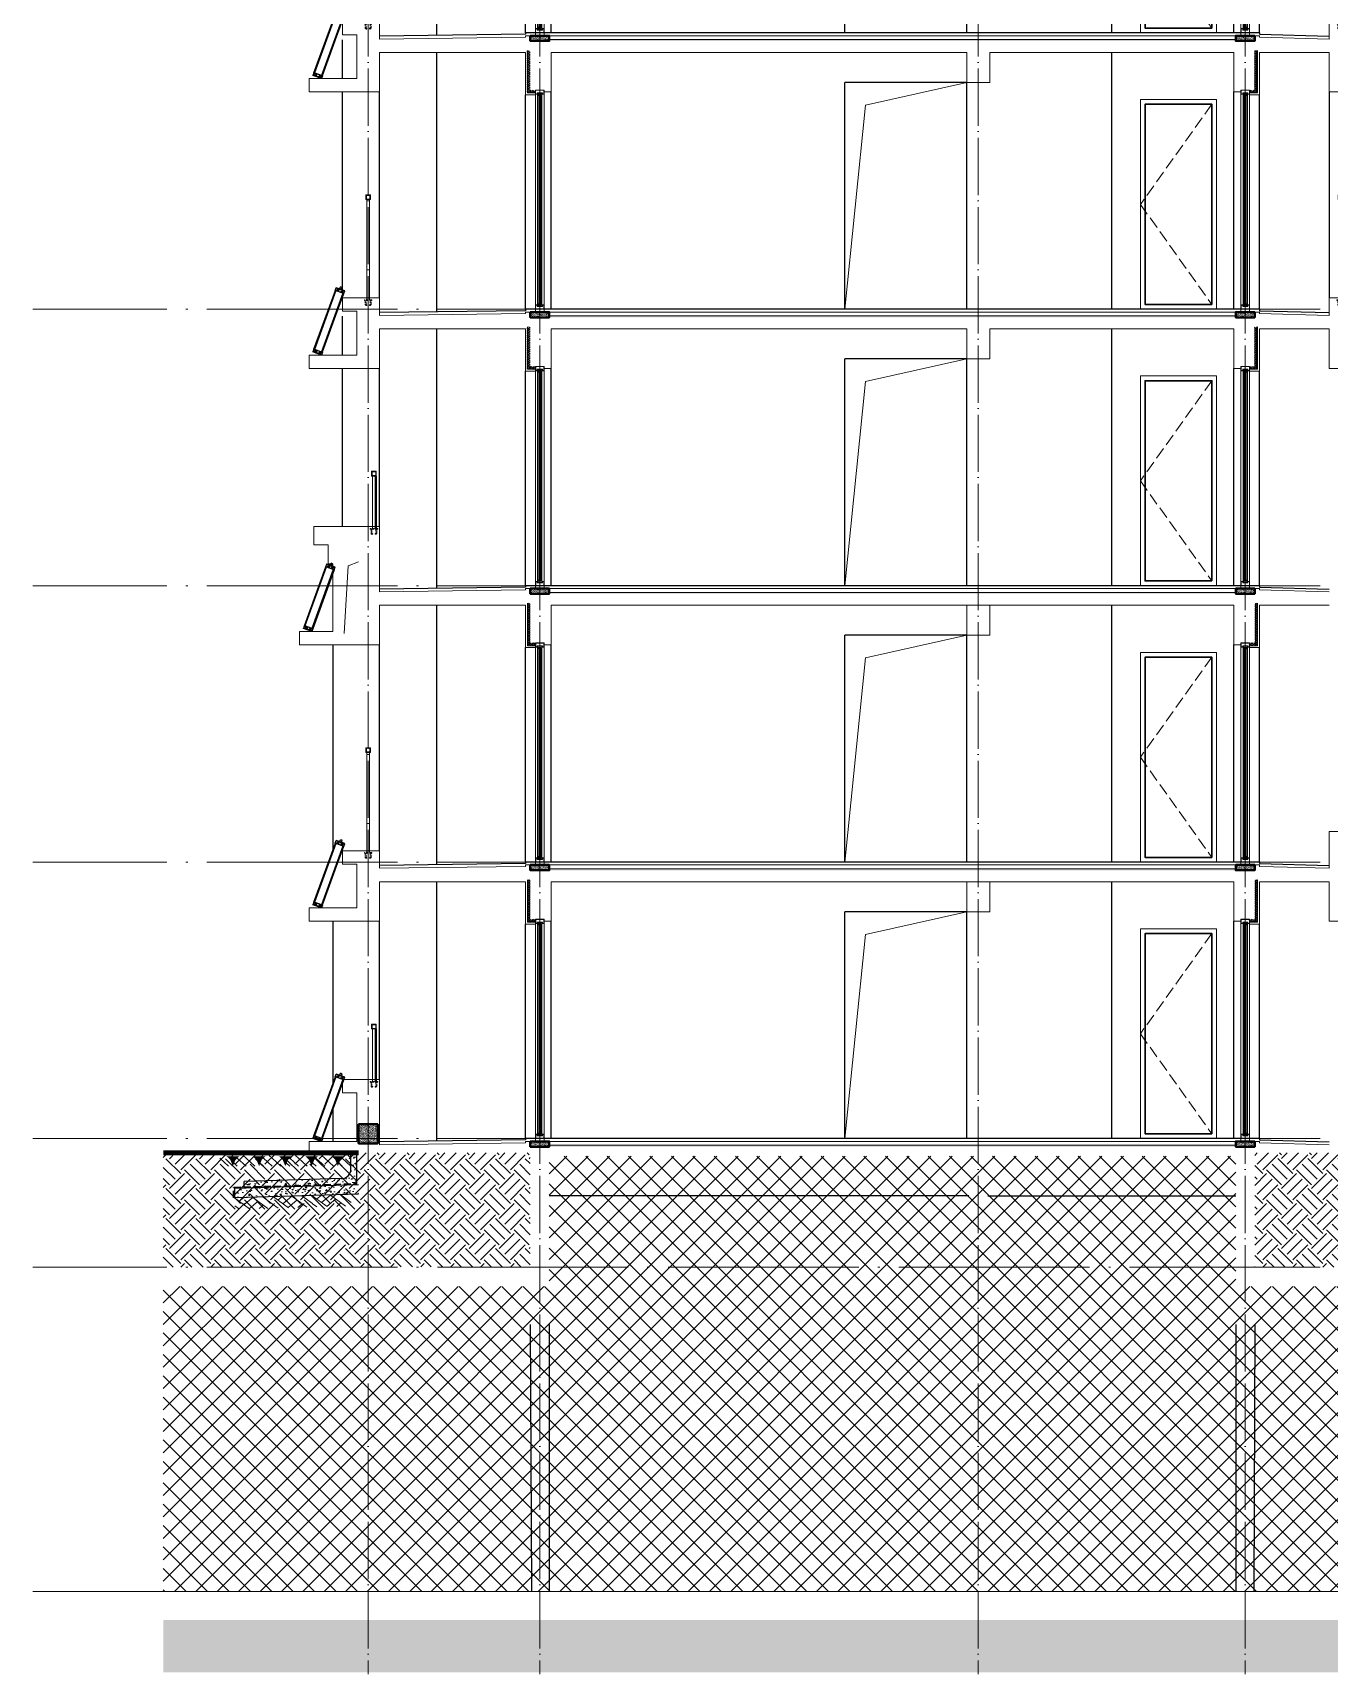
# Model space of a CAD drawing. Extents: x 27938 to 725830, y -209821 to 1628073.
# Drawn here: x 288510 to 302108, y -116695 to -99476 of the extents above; entities that cross this region are included whole.
import ezdxf

# ---------------------------------------------------------------- set-up
doc = ezdxf.new("R2010")
doc.units = 0
doc.header["$LTSCALE"] = 1000
doc.header["$MEASUREMENT"] = 0
for name, pattern in [('#P_--_20B1_001_t3$0$DASH', [0.35, 0.25, -0.1]), ('DASH', [0.35, 0.25, -0.1]), ('DOTE', [2.42, 2, -0.2, 0.02, -0.2])]:
    doc.linetypes.add(name, pattern=pattern)
for name, color, linetype in [('5-平立面看线1', 45, 'Continuous'), ('COLUMN', 9, 'Continuous'), ('Stair-栏杆', 142, 'Continuous'), ('实线层', 7, 'Continuous'), ('看线', 251, 'Continuous'), ('立面-看线', 251, 'Continuous')]:
    doc.layers.add(name, color=color, linetype=linetype)
for name, color, linetype, lineweight in [('DOTE', 19, 'DOTE', 9), ('PUB_HATCH', 8, 'Continuous', 9), ('S_WINDOW', 144, 'Continuous', 15), ('WALL', 9, 'Continuous', 40), ('内粉刷', 37, 'Continuous', 9), ('填充', 251, 'Continuous', 5), ('立面-中轮廓线', 213, 'Continuous', 35), ('立面-普通轮廓', 7, 'Continuous', 18), ('立面-栏杆', 105, 'Continuous', 15), ('立面-洞口示意', 152, 'Continuous', 13), ('立面-窗', 129, 'Continuous', 30), ('立面-窗开启线', 250, 'Continuous', 13), ('粉刷', 251, 'Continuous', 9), ('细细', 250, 'Continuous', 0)]:
    doc.layers.add(name, color=color, linetype=linetype, lineweight=lineweight)
pattern_1 = [(0, (-507325.737, -490723.398), (16.66875, 9.623705), [11.1125, -22.225]), (120, (-507325.737, -490723.398), (-16.66874801, 9.62370845), [11.1125, -22.225]), (60, (-507325.737, -490723.398), (1.99e-06, 19.24741345), [-22.225, 11.1125])]
pattern_2 = [(315, (145053.3697, 680712.4302), (-1.76776695, -1.76776695), []), (315, (145054.5482, 680712.4302), (-1.76776695, -1.76776695), [])]
pattern_3 = [(315, (145053.3697, 678374.192), (-1.76776695, -1.76776695), []), (315, (145054.5482, 678374.192), (-1.76776695, -1.76776695), [])]
pattern_4 = [(0, (-507325.737, -493623.398), (16.66875, 9.623705), [11.1125, -22.225]), (120, (-507325.737, -493623.398), (-16.66874801, 9.62370845), [11.1125, -22.225]), (60, (-507325.737, -493623.398), (1.99e-06, 19.24741345), [-22.225, 11.1125])]
pattern_5 = [(50, (28072.99, 249033.25), (143.452037, -12.550427), [15, -165]), (355, (28072.99, 249033.25), (-27.750267, 150.438427), [12, -132]), (100.4514, (28084.94, 249032.2), (115.701876, 137.88791), [12.74804, -140.22842]), (46.1842, (28072.99, 249073.25), (213.44821, -33.1038), [22.5, -247.5]), (96.6356, (28090.77, 249070.5), (186.93254, 194.82357), [19.12206, -210.3426]), (351.1842, (28072.99, 249073.25), (186.93239, 194.82372), [18, -198]), (21, (28092.99, 249063.25), (119.38141, -80.52378), [15, -165]), (326, (28092.99, 249063.25), (48.663066, 145.03001), [12, -132]), (71.4514, (28102.93, 249056.54), (168.044526, 64.5061), [12.74804, -140.22842]), (37.5, (28072.986, 249033.25), (2.431971, 66.578771), [0, -130.4, 0, -134, 0, -132.5]), (7.5, (28072.986, 249033.25), (52.613907, 78.882342), [0, -76.4, 0, -127.4, 0, -50.5]), (327.5, (28028.386, 249033.25), (106.764487, -4.510974), [0, -50, 0, -156, 0, -207]), (317.5, (28008.39, 249033.25), (116.637234, 20.020996), [0, -65, 0, -103.6, 0, -147])]
pattern_6 = [(0, (-467778.096, -379672.087), (16.66875, 9.623705), [11.1125, -22.225]), (120, (-467778.096, -379672.087), (-16.66874801, 9.62370845), [11.1125, -22.225]), (60, (-467778.096, -379672.087), (1.99e-06, 19.24741345), [-22.225, 11.1125])]
pattern_7 = [(37.5, (-467778.096, -379672.087), (-0.32000626, 9.78826475), [0, -7.7216, 0, -8.636, 0, -8.255]), (7.5, (-467778.096, -379672.087), (8.99046566, 14.33650201), [0, -4.1656, 0, -6.9596, 0, -2.667]), (327.5, (-467784.344, -379672.087), (15.819847405, 0.02874369), [0, -2.54, 0, -9.144, 0, -11.938]), (317.5, (-467784.344, -379672.087), (15.27112905, 4.45858647), [0, -1.27, 0, -5.9944, 0, -6.858])]

# ---------------------------------------------------------------- blocks, each defined once
blk = doc.blocks.new('afzdfsregf')
at = {"layer": '细细'}
h = blk.add_hatch(dxfattribs=at)
h.set_pattern_fill('金属', color=256, style=0)
h.set_pattern_definition(pattern_2)
h.paths.add_polyline_path([(221064, 608914), (221044, 608914), (221044, 608927), (220994, 608927), (220994, 608914), (220974, 608914), (220974, 608959), (221064, 608959)])
h.paths.add_polyline_path([(221046, 608929), (221046, 608916), (221062, 608916), (221062, 608957), (220976, 608957), (220976, 608916), (220992, 608916), (220992, 608929)], flags=16)
h = blk.add_hatch(dxfattribs=at)
h.set_pattern_fill('金属', color=256, style=0)
h.set_pattern_definition(pattern_2)
h.paths.add_polyline_path([(220996, 608925), (220996, 608900), (221008, 608900), (221008, 608910), (221029, 608910), (221029, 608900), (221041, 608900), (221041, 608925)])
h.paths.add_polyline_path([(221039, 608923), (221039, 608902), (221031, 608902), (221031, 608912), (221006, 608912), (221006, 608902), (220998, 608902), (220998, 608923)], flags=16)
h = blk.add_hatch(color=256, dxfattribs=at)
edge = h.paths.add_edge_path()
edge.add_line((221023, 608910), (221023, 608898))
edge.add_arc((221019, 608890), 9.44, 61.5175, 118.4825)
edge.add_line((221014, 608898), (221014, 608910))
edge.add_arc((221019, 608919), 9.44, 241.5175, 298.4825)
h = blk.add_hatch(dxfattribs=at)
h.set_pattern_fill('金属', color=256, style=0)
h.set_pattern_definition(pattern_3)
h.paths.add_polyline_path([(221064, 606704), (221044, 606704), (221044, 606690), (220994, 606690), (220994, 606704), (220974, 606704), (220974, 606659), (221064, 606659)])
h.paths.add_polyline_path([(221046, 606688), (221046, 606702), (221062, 606702), (221062, 606661), (220976, 606661), (220976, 606702), (220992, 606702), (220992, 606688)], flags=16)
h = blk.add_hatch(dxfattribs=at)
h.set_pattern_fill('金属', color=256, style=0)
h.set_pattern_definition(pattern_3)
h.paths.add_polyline_path([(220996, 606692), (220996, 606717), (221008, 606717), (221008, 606707), (221029, 606707), (221029, 606717), (221041, 606717), (221041, 606692)])
h.paths.add_polyline_path([(221039, 606694), (221039, 606715), (221031, 606715), (221031, 606705), (221006, 606705), (221006, 606715), (220998, 606715), (220998, 606694)], flags=16)
h = blk.add_hatch(color=256, dxfattribs=at)
edge = h.paths.add_edge_path()
edge.add_line((221023, 606707), (221023, 606719))
edge.add_arc((221019, 606728), 9.44, 241.5175, 298.4825, ccw=False)
edge.add_line((221014, 606719), (221014, 606707))
edge.add_arc((221019, 606699), 9.44, 61.5175, 118.4825, ccw=False)
at = {"layer": 'S_WINDOW'}
for p, q in [((220974, 606704), (220974, 608914)), ((220996, 606717), (220996, 608900)), ((221041, 606717), (221041, 608900)), ((221064, 606704), (221064, 608914))]:
    blk.add_line(p, q, dxfattribs=at)
for points in [[(220974, 608959), (220974, 608914), (220994, 608914), (220994, 608927), (221044, 608927), (221044, 608914), (221064, 608914), (221064, 608959)], [(220976, 608957), (220976, 608916), (220992, 608916), (220992, 608929), (221046, 608929), (221046, 608916), (221062, 608916), (221062, 608957)], [(220996, 608925), (220996, 608900), (221008, 608900), (221008, 608910), (221029, 608910), (221029, 608900), (221041, 608900), (221041, 608925)], [(220998, 608923), (220998, 608902), (221006, 608902), (221006, 608912), (221031, 608912), (221031, 608902), (221039, 608902), (221039, 608923)], [(220974, 606659), (220974, 606704), (220994, 606704), (220994, 606690), (221044, 606690), (221044, 606704), (221064, 606704), (221064, 606659)], [(220976, 606661), (220976, 606702), (220992, 606702), (220992, 606688), (221046, 606688), (221046, 606702), (221062, 606702), (221062, 606661)], [(220996, 606692), (220996, 606717), (221008, 606717), (221008, 606707), (221029, 606707), (221029, 606717), (221041, 606717), (221041, 606692)], [(220998, 606694), (220998, 606715), (221006, 606715), (221006, 606705), (221031, 606705), (221031, 606715), (221039, 606715), (221039, 606694)]]:
    blk.add_lwpolyline(points, close=True, dxfattribs=at)
at = {"layer": '细细'}
for points in [[(221008, 608900), (221008, 606717)], [(221014, 606719), (221014, 608910)], [(221023, 606719), (221023, 608910)], [(221029, 608900), (221029, 606717)]]:
    blk.add_lwpolyline(points, dxfattribs=at)
for points in [[(221023, 608910), (221023, 608898, 0.253805), (221014, 608898), (221014, 608910, 0.253805)], [(221023, 606707), (221023, 606719, -0.253805), (221014, 606719), (221014, 606707, -0.253805)]]:
    blk.add_lwpolyline(points, format="xyb", close=True, dxfattribs=at)
blk = doc.blocks.new('A$C39C008DC')
at = {"layer": '实线层', "color": 5}
for p, q in [((255, 678), (265, 706)), ((255, 678), (265, 706)), ((353, 669), (263, 702)), ((353, 669), (264, 702)), ((355, 674), (265, 706)), ((355, 674), (265, 706)), ((265, 706), (265, 706)), ((304, 696), (297, 695)), ((323, 685), (297, 695)), ((304, 696), (311, 715)), ((304, 696), (319, 690)), ((326, 709), (311, 715)), ((319, 690), (326, 709)), ((319, 690), (323, 685)), ((31, 60), (256, 678)), ((257, 678), (32, 60)), ((32, 60), (257, 677)), ((260, 676), (35, 59)), ((260, 676), (36, 59)), ((334, 649), (109, 32)), ((334, 649), (110, 32)), ((118, 29), (343, 646)), ((343, 646), (119, 29)), ((119, 29), (344, 646)), ((345, 645), (255, 678)), ((280, 678), (281, 681)), ((282, 676), (280, 678)), ((281, 672), (286, 685)), ((281, 681), (284, 681)), ((285, 676), (282, 676)), ((284, 681), (286, 679)), ((286, 679), (285, 676)), ((321, 657), (326, 671)), ((321, 663), (322, 666)), ((323, 661), (321, 663)), ((322, 666), (324, 667)), ((325, 662), (323, 661)), ((324, 667), (326, 664)), ((326, 664), (325, 662)), ((345, 646), (355, 674)), ((345, 645), (355, 673)), ((355, 673), (355, 673)), ((31, 61), (20, 32)), ((30, 61), (20, 33)), ((110, 0), (20, 33)), ((20, 33), (20, 33)), ((110, 0), (20, 32)), ((112, 5), (22, 38)), ((111, 5), (22, 37)), ((120, 28), (30, 61)), ((120, 28), (32, 60)), ((54, 49), (49, 35)), ((50, 45), (49, 42)), ((49, 42), (51, 40)), ((53, 45), (50, 45)), ((51, 40), (53, 40)), ((54, 43), (53, 45)), ((53, 40), (54, 43)), ((93, 29), (92, 26)), ((92, 26), (94, 24)), ((98, 33), (93, 20)), ((96, 29), (93, 29)), ((94, 24), (97, 24)), ((98, 27), (96, 29)), ((97, 24), (98, 27)), ((120, 28), (110, 0)), ((120, 28), (110, 0)), ((110, 0), (110, 0))]:
    blk.add_line(p, q, dxfattribs=at)
for points in [[(263, 702), (263, 702), (263, 702), (264, 702), (264, 702)], [(353, 669), (353, 669), (353, 669), (353, 669), (353, 669)], [(22, 38), (22, 37), (22, 37), (22, 37), (22, 37)], [(112, 5), (112, 5), (112, 5), (111, 5), (111, 5)]]:
    blk.add_lwpolyline(points, dxfattribs=at)
for centre, radius in [((283, 679), 10), ((283, 679), 9.5), ((323, 664), 10), ((323, 664), 9.5), ((52, 42), 9.5), ((52, 42), 10), ((95, 26), 10), ((95, 26), 9.5)]:
    blk.add_circle(centre, radius, dxfattribs=at)
for centre, start, end in [((265, 706), 70, 160), ((355, 673), 340, 70), ((20, 33), 160, 250), ((110, 0), 250, 340)]:
    blk.add_arc(centre, 0.5, start, end, dxfattribs=at)
blk = doc.blocks.new('A$C1D9D50FA')
at = {"layer": '立面-栏杆'}
for p, q in [((-15, 0), (-15, 1050)), ((15, 1050), (15, 0))]:
    blk.add_line(p, q, dxfattribs=at)
at = {"layer": '立面-栏杆', "linetype": 'DASH', "ltscale": 0.1}
for p, q in [((40, 0), (-40, 0)), ((-40, 0), (-40, -7)), ((40, -7), (40, 0)), ((-40, -7), (-30, -7)), ((-30, -7), (-30, -51)), ((-22, -7), (22, -7)), ((-22, -51), (-22, -7)), ((-15, -53), (-21, -53)), ((-21, -60), (-15, -60)), ((-13, -57), (-13, -56)), ((13, -56), (13, -57)), ((21, -53), (15, -53)), ((15, -60), (21, -60)), ((22, -7), (22, -51)), ((30, -7), (40, -7)), ((30, -51), (30, -7))]:
    blk.add_line(p, q, dxfattribs=at)
at = {"layer": '立面-栏杆'}
for points in [[(25, 1100), (-25, 1100), (-25, 1050), (25, 1050)], [(19, 1094), (-19, 1094), (-19, 1056), (19, 1056)]]:
    blk.add_lwpolyline(points, close=True, dxfattribs=at)
at = {"layer": '立面-栏杆', "linetype": 'DASH', "ltscale": 0.1}
for centre, major_axis, start_param, end_param in [((-21, -51), (6.36, 6.36), 2.356194, 3.926991), ((-21, -51), (1.27, 1.27), 2.356194, 3.926991), ((-15, -56), (1.91, 1.91), 5.497787, 7.068583), ((-15, -57), (1.91, 1.91), 3.926991, 5.497787), ((15, -56), (1.91, 1.91), 0.785398, 2.356194), ((17, -55), (3.53, 3.53), 2.748894, 3.534292), ((21, -51), (-6.36, 6.36), 2.356194, 3.926991), ((21, -51), (-1.27, 1.27), 2.356194, 3.926991)]:
    blk.add_ellipse(centre, major_axis=major_axis, ratio=1, start_param=start_param, end_param=end_param, dxfattribs=at)
blk = doc.blocks.new('A$C3A5F60BE')
at = {"layer": 'Stair-栏杆'}
h = blk.add_hatch(dxfattribs=at)
h.set_pattern_fill('水域', color=5, scale=5)
h.set_pattern_definition([(0, (-542648.838, -108936.119), (0, 10.23622015), [1.2795276, -8.956693]), (26.5650512, (-542647.5587, -108936.119), (10.236220737, 9.4e-08), [1.4305551, -21.458329]), (333.4349488, (-542639.8815, -108935.479), (10.23622078, -4e-09), [1.4305551, -21.458329]), (45, (-542646.279, -108935.479), (0, 10.2362206), [1.80952525, -12.666676]), (135, (-542639.8815, -108935.479), (-10.2362206, 1e-15), [1.80952525, -12.666676]), (26.5650512, (-542644.9996, -108934.1997), (10.236220737, 9.4e-08), [1.4305551, -21.458329]), (333.4349488, (-542642.4406, -108933.56), (10.23622078, -4e-09), [1.4305551, -21.458329]), (0, (-542643.72, -108933.56), (0, 10.23622015), [1.2795276, -8.956693])])
h.paths.add_polyline_path([(15, 0), (25, 0), (25, 550), (15, 550)])
at = {"layer": 'Stair-栏杆', "color": 5}
blk.add_lwpolyline([(25, 550), (25, 550), (25, 0), (25, 0)], close=True, dxfattribs=at)
at = {"layer": '立面-栏杆'}
for p, q in [((-15, 0), (-15, 550)), ((15, 550), (15, 0))]:
    blk.add_line(p, q, dxfattribs=at)
at = {"layer": '立面-栏杆', "linetype": 'DASH', "ltscale": 0.1}
for p, q in [((40, 0), (-40, 0)), ((-40, 0), (-40, -7)), ((40, -7), (40, 0)), ((-40, -7), (-30, -7)), ((-30, -7), (-30, -51)), ((-22, -7), (22, -7)), ((-22, -51), (-22, -7)), ((-15, -53), (-21, -53)), ((-21, -60), (-15, -60)), ((-13, -57), (-13, -56)), ((13, -56), (13, -57)), ((21, -53), (15, -53)), ((15, -60), (21, -60)), ((22, -7), (22, -51)), ((30, -7), (40, -7)), ((30, -51), (30, -7))]:
    blk.add_line(p, q, dxfattribs=at)
at = {"layer": '立面-栏杆'}
for points in [[(25, 600), (-25, 600), (-25, 550), (25, 550)], [(19, 594), (-19, 594), (-19, 556), (19, 556)]]:
    blk.add_lwpolyline(points, close=True, dxfattribs=at)
at = {"layer": '立面-栏杆', "linetype": 'DASH', "ltscale": 0.1}
for centre, major_axis, start_param, end_param in [((-21, -51), (6.36, 6.36), 2.356194, 3.926991), ((-21, -51), (1.27, 1.27), 2.356194, 3.926991), ((-15, -56), (1.91, 1.91), 5.497787, 7.068583), ((-15, -57), (1.91, 1.91), 3.926991, 5.497787), ((15, -56), (1.91, 1.91), 0.785398, 2.356194), ((17, -55), (3.53, 3.53), 2.748894, 3.534292), ((21, -51), (-6.36, 6.36), 2.356194, 3.926991), ((21, -51), (-1.27, 1.27), 2.356194, 3.926991)]:
    blk.add_ellipse(centre, major_axis=major_axis, ratio=1, start_param=start_param, end_param=end_param, dxfattribs=at)
blk = doc.blocks.new('$LinePat$素土夯实')
at = {"color": 0}
for p, q in [((0, -210), (210, 0)), ((120, -300), (420, 0)), ((420, 0), (608, -188)), ((495, -300), (795, 0)), ((615, 0), (705, -90)), ((210, -210), (300, -300)), ((315, -105), (502, -293)), ((705, -300), (795, -210))]:
    blk.add_line(p, q, dxfattribs=at)
blk = doc.blocks.new('$LinePat$自然土壤')
at = {"color": 0}
for p, q in [((0, -90), (71, -19)), ((0, -300), (211, -89)), ((210, -300), (286, -224)), ((420, -300), (630, -90))]:
    blk.add_line(p, q, dxfattribs=at)
for points in [[(0, 0), (630, 0), (168, -45), (462, -45)], [(168, -45), (462, -45), (252, -132), (378, -132)], [(252, -132), (378, -132), (315, -300)]]:
    blk.add_solid(points, dxfattribs=at)
blk = doc.blocks.new('sanshui')
at = {"layer": '粉刷'}
h = blk.add_hatch(dxfattribs=at)
h.set_pattern_fill('混凝土', color=256, scale=20)
h.set_pattern_definition(pattern_5)
edge = h.paths.add_edge_path()
edge.add_line((346318, 427330), (346258, 427330))
edge.add_line((346258, 427330), (346258, 427160))
edge.add_arc((346158, 427160), 100, 271.7184, 360, ccw=False)
edge.add_line((346161, 427060), (345138, 427030))
edge.add_line((345138, 427030), (345138, 426970))
edge.add_line((345138, 426970), (346318, 427005))
edge.add_line((346318, 427005), (346318, 427330))
h = blk.add_hatch(dxfattribs=at)
h.set_pattern_fill('混凝土', color=256, scale=20)
h.set_pattern_definition(pattern_5)
h.paths.add_polyline_path([(346338, 426896), (346338, 426996), (345038, 426957), (345038, 426857)])
at = {"layer": 'COLUMN'}
for p, q in [((346258, 427330), (346318, 427330)), ((346258, 427160), (346258, 427330)), ((346318, 426995), (346318, 427330)), ((346161, 427060), (345138, 427030)), ((345138, 426960), (345138, 427030)), ((346338, 426996), (345038, 426957)), ((345038, 426857), (345038, 426957)), ((346338, 426896), (345038, 426857))]:
    blk.add_line(p, q, dxfattribs=at)
blk.add_arc((346158, 427160), 100, 271.7184, 0, dxfattribs=at)
at = {"layer": '立面-中轮廓线', "linetype": 'DASH', "ltscale": 0.3}
blk.add_lwpolyline([(345028, 426857), (345028, 426966), (346318, 427005)], dxfattribs=at)
at = {"layer": '粉刷'}
blk.add_line((344881, 427330), (346258, 427330), dxfattribs=at)
at = {"layer": '粉刷', "yscale": 0.4, "zscale": 0.4}
for name, p, xscale, rotation in [('$LinePat$自然土壤', (345157, 427310), -0.4369306507241237, 359.9999999999903), ('$LinePat$自然土壤', (345432, 427310), -0.4369306507241237, 359.9999999999903), ('$LinePat$自然土壤', (345707, 427310), -0.4369306507241237, 359.9999999999903), ('$LinePat$自然土壤', (345983, 427310), -0.4369306507241237, 359.9999999999903), ('$LinePat$自然土壤', (346258, 427310), -0.4369306507241237, 359.9999999999903), ('$LinePat$素土夯实', (345444, 426869), -0.5117605352322558, 1.718358001643932), ('$LinePat$素土夯实', (345851, 426881), -0.5117605352322558, 1.718358001643932), ('$LinePat$素土夯实', (346258, 426893), -0.5117605352322558, 1.718358001643932)]:
    blk.add_blockref(name, p, dxfattribs=dict(at, xscale=xscale, rotation=rotation))
blk = doc.blocks.new('GDGDCDTVD')
at = {"layer": '立面-普通轮廓'}
blk.add_lwpolyline([(345854, -35505), (345054, -35505), (345054, -33305), (345854, -33305)], close=True, dxfattribs=at)
at = {"layer": '立面-窗'}
blk.add_lwpolyline([(345804, -35455), (345104, -35455), (345104, -33355), (345804, -33355)], close=True, dxfattribs=at)
at = {"layer": '立面-窗开启线', "linetype": '#P_--_20B1_001_t3$0$DASH', "ltscale": 0.5}
blk.add_lwpolyline([(345804, -33355), (345054, -34405), (345804, -35455)], dxfattribs=at)
blk = doc.blocks.new('SCSCSSsc')
at = {"layer": '立面-看线'}
h = blk.add_hatch(dxfattribs=at)
h.set_pattern_fill('碎沙', color=256, scale=4)
h.set_pattern_definition(pattern_7)
h.paths.add_polyline_path([(333275, 5690), (333475, 5690), (333475, 5745), (333275, 5745)])
h = blk.add_hatch(dxfattribs=at)
h.set_pattern_fill('HONEY', color=256, scale=7)
h.set_pattern_definition(pattern_6)
h.paths.add_polyline_path([(340675, 5705), (333475, 5705), (333475, 5690), (340675, 5690)])
h = blk.add_hatch(dxfattribs=at)
h.set_pattern_fill('碎沙', color=256, scale=4)
h.set_pattern_definition(pattern_7)
h.paths.add_polyline_path([(340875, 5690), (340675, 5690), (340675, 5745), (340875, 5745)])
h = blk.add_hatch(dxfattribs=at)
h.set_pattern_fill('HONEY', color=256, scale=7)
h.set_pattern_definition(pattern_6)
h.paths.add_polyline_path([(333245, 5590), (333275, 5590), (333275, 5175), (333330, 5175), (333330, 5145), (333245, 5145)])
h = blk.add_hatch(dxfattribs=at)
h.set_pattern_fill('HONEY', color=256, scale=7)
h.set_pattern_definition(pattern_6)
h.paths.add_polyline_path([(340905, 5590), (340875, 5590), (340875, 5175), (340820, 5175), (340820, 5145), (340905, 5145)])
at = {"layer": 'PUB_HATCH', "color": 215, "true_color": 0xa953a0}
blk.add_line((333475, 5705), (340675, 5705), dxfattribs=at)
for points in [[(333245, 5590), (333245, 5145), (333330, 5145)], [(340905, 5590), (340905, 5145), (340820, 5145)]]:
    blk.add_lwpolyline(points, dxfattribs=at)
at = {"layer": 'S_WINDOW'}
for points in [[(333330, 5775), (333420, 5775), (333420, 5745), (333330, 5745)], [(340820, 5775), (340730, 5775), (340730, 5745), (340820, 5745)]]:
    blk.add_lwpolyline(points, close=True, dxfattribs=at)
at = {"layer": 'WALL', "color": 7}
for points in [[(333275, 5745), (333475, 5745), (333475, 5690), (333275, 5690)], [(340875, 5745), (340675, 5745), (340675, 5690), (340875, 5690)]]:
    blk.add_lwpolyline(points, close=True, dxfattribs=at)
at = {"layer": '内粉刷'}
for points in [[(331695, 5710), (331695, 5895), (331305, 5895), (331305, 5755), (331455, 5755), (331455, 5295), (330955, 5295), (330955, 5155), (331695, 5155), (331695, 5570), (333225, 5570), (333225, 5125), (333330, 5125)], [(341655, 5710), (341655, 5895), (342045, 5895), (342045, 5755), (341895, 5755), (341895, 5295), (342045, 5295), (342045, 5155), (341655, 5155), (341655, 5570)], [(340925, 5745), (333225, 5745), (333225, 5730), (331695, 5710)], [(340925, 5745), (340925, 5730), (341655, 5710)], [(333420, 5155), (333495, 5155), (333495, 5570), (337855, 5570)], [(337855, 5570), (337855, 5255), (338095, 5255), (338095, 5570)], [(338095, 5570), (340655, 5570), (340655, 5155), (340730, 5155)], [(341655, 5570), (340925, 5570), (340925, 5125), (340820, 5125)]]:
    blk.add_lwpolyline(points, dxfattribs=at)
at = {"layer": '看线', "color": 252, "true_color": 0x939598}
for p, q in [((332295, 5748), (332295, 8470)), ((337855, 8155), (336575, 8155)), ((331305, 5978), (331305, 8055)), ((331305, 5295), (331305, 5702))]:
    blk.add_line(p, q, dxfattribs=at)
at = {"layer": '看线'}
for p, q in [((331695, 5895), (331695, 8055)), ((333225, 5775), (333225, 8025)), ((333495, 5775), (333495, 8055)), ((340655, 5775), (340655, 8055)), ((340925, 5775), (340925, 8025)), ((341655, 8055), (341655, 5895)), ((341655, 8025), (341655, 5895)), ((341895, 8055), (341895, 5895))]:
    blk.add_line(p, q, dxfattribs=at)
at = {"layer": '看线', "color": 252, "true_color": 0x939598}
for points in [[(339375, 5775), (339375, 8470)], [(336575, 5775), (336575, 8155)], [(337855, 5775), (337855, 8155)]]:
    blk.add_lwpolyline(points, dxfattribs=at)
at = {"layer": '看线', "color": 32}
for points in [[(340925, 5775), (333225, 5775), (333225, 5760), (331695, 5740)], [(340925, 5775), (340925, 5760), (341655, 5740)]]:
    blk.add_lwpolyline(points, dxfattribs=at)
at = {"layer": '立面-中轮廓线'}
for p, q in [((342175, 8675), (342175, 5775)), ((343725, 8675), (343725, 5775))]:
    blk.add_line(p, q, dxfattribs=at)
for name, p in [('afzdfsregf', (112356, -600884)), ('GDGDCDTVD', (-5379, 41280)), ('A$C1D9D50FA', (331575, 5875)), ('A$C1D9D50FA', (341775, 5875)), ('A$C39C008DC', (330975, 5295))]:
    blk.add_blockref(name, p)
at = {"xscale": -1}
blk.add_blockref('afzdfsregf', (561794, -600884), dxfattribs=at)

msp = doc.modelspace()

# ---------------------------------------------------------------- hatches: boundary and pattern name
at = {"layer": '填充'}
h = msp.add_hatch(dxfattribs=at)
h.set_pattern_fill('EARTH', color=250, scale=70, angle=45, style=0)
h.set_pattern_definition([(45, (-507026.42, -497691.1), (0, 314.308964), [222.25, -222.25]), (45, (-507085.36, -497632.18), (0, 314.308964), [222.25, -222.25]), (45, (-507144.3, -497573.24), (0, 314.308964), [222.25, -222.25]), (135, (-507144.3, -497533.95), (-314.308964, 0), [222.25, -222.25]), (135, (-507085.36, -497475.02), (-314.308964, 0), [222.25, -222.25]), (135, (-507026.42, -497416.09), (-314.308964, 0), [222.25, -222.25])])
edge = h.paths.add_edge_path()
edge.add_line((289877.5, -111226.9), (289877.5, -112420.1))
edge.add_line((289895.6, -112426.8), (293727.5, -112420.1))
edge.add_line((293727.5, -112420.1), (293727.5, -111226.8))
edge.add_line((293727.5, -111226.8), (289899.4, -111226.9))
h = msp.add_hatch(dxfattribs=at)
h.set_pattern_fill('EARTH', color=250, scale=70, angle=45, style=0)
h.set_pattern_definition([(45, (-495676.42, -497690.7), (0, 314.308964), [222.25, -222.25]), (45, (-495735.36, -497631.77), (0, 314.308964), [222.25, -222.25]), (45, (-495794.3, -497572.84), (0, 314.308964), [222.25, -222.25]), (135, (-495794.3, -497533.55), (-314.308964, 0), [222.25, -222.25]), (135, (-495735.36, -497474.62), (-314.308964, 0), [222.25, -222.25]), (135, (-495676.42, -497415.69), (-314.308964, 0), [222.25, -222.25])])
edge = h.paths.add_edge_path()
edge.add_line((301327.5, -111226.5), (301327.5, -112419.7))
edge.add_line((301245.6, -112426.4), (310327.5, -112419.7))
edge.add_line((310327.5, -112419.7), (310327.5, -111226.4))
edge.add_line((310327.5, -111226.4), (301327.5, -111226.5))
h = msp.add_hatch(dxfattribs=at)
h.set_pattern_fill('ANSI37', color=196, scale=100, style=0)
h.set_pattern_definition([(45, (-749519.91, -494170.43), (-112.253202, 112.253202), []), (135, (-749519.91, -494170.43), (-112.253202, -112.253202), [])])
h.paths.add_polyline_path([(289877.5, -112626.8), (289877.5, -115826.8), (310327.5, -115826.8), (310327.5, -112626.8), (301127.5, -112628), (301127.5, -111261.4), (293927.5, -111261.4), (293927.2, -112626.8)])
h = msp.add_hatch(dxfattribs=at)
h.set_pattern_fill('EARTH', color=250, scale=70, angle=45, style=0)
h.set_pattern_definition([(45, (0, 0), (0, 314.30896), [222.25, -222.25]), (45, (-58.93, 58.93), (0, 314.30896), [222.25, -222.25]), (45, (-117.87, 117.87), (0, 314.30896), [222.25, -222.25]), (135, (-117.87, 157.15), (-314.30896, 0), [222.25, -222.25]), (135, (-58.93, 216.09), (-314.30896, 0), [222.25, -222.25]), (135, (0, 275.02), (-314.30896, 0), [222.25, -222.25])])
h.paths.add_polyline_path([(289877.5, -116676.7), (289877.5, -116126.5), (310327.5, -116126.5), (310327.5, -116676.7)])
at = {"layer": '立面-看线'}
h = msp.add_hatch(dxfattribs=at)
h.set_pattern_fill('碎沙', color=256, scale=4)
h.set_pattern_definition([(37.5, (-507325.737, -490723.398), (-0.32000626, 9.78826475), [0, -7.7216, 0, -8.636, 0, -8.255]), (7.5, (-507325.737, -490723.398), (8.99046566, 14.33650201), [0, -4.1656, 0, -6.9596, 0, -2.667]), (327.5, (-507331.985, -490723.398), (15.819847405, 0.02874369), [0, -2.54, 0, -9.144, 0, -11.938]), (317.5, (-507331.985, -490723.398), (15.27112905, 4.45858647), [0, -1.27, 0, -5.9944, 0, -6.858])])
h.paths.add_polyline_path([(293727.5, -105361.4), (293927.5, -105361.4), (293927.5, -105306.4), (293727.5, -105306.4)])
h = msp.add_hatch(dxfattribs=at)
h.set_pattern_fill('HONEY', color=256, scale=7)
h.set_pattern_definition(pattern_1)
h.paths.add_polyline_path([(301127.5, -105346.4), (293927.5, -105346.4), (293927.5, -105361.4), (301127.5, -105361.4)])
h = msp.add_hatch(dxfattribs=at)
h.set_pattern_fill('碎沙', color=256, scale=4)
h.set_pattern_definition([(37.5, (-507325.737, -490723.398), (-0.32000626, 9.78826475), [0, -7.7216, 0, -8.636, 0, -8.255]), (7.5, (-507325.737, -490723.398), (8.99046566, 14.33650201), [0, -4.1656, 0, -6.9596, 0, -2.667]), (327.5, (-507331.985, -490723.398), (15.819847405, 0.02874369), [0, -2.54, 0, -9.144, 0, -11.938]), (317.5, (-507331.985, -490723.398), (15.27112905, 4.45858647), [0, -1.27, 0, -5.9944, 0, -6.858])])
h.paths.add_polyline_path([(301327.5, -105361.4), (301127.5, -105361.4), (301127.5, -105306.4), (301327.5, -105306.4)])
h = msp.add_hatch(dxfattribs=at)
h.set_pattern_fill('HONEY', color=256, scale=7)
h.set_pattern_definition(pattern_1)
h.paths.add_polyline_path([(293697.5, -105461.4), (293727.5, -105461.4), (293727.5, -105876.4), (293782.5, -105876.4), (293782.5, -105906.4), (293697.5, -105906.4)])
h = msp.add_hatch(dxfattribs=at)
h.set_pattern_fill('HONEY', color=256, scale=7)
h.set_pattern_definition([(0, (-507325.737, -490723.398), (16.66875, 9.623705), [11.1125, -22.225]), (120, (-507325.737, -490723.398), (-16.66874801, 9.62370845), [11.1125, -22.225]), (60, (-507325.737, -490723.398), (1.99e-06, 19.24741345), [-22.225, 11.1125])])
h.paths.add_polyline_path([(301357.5, -105461.4), (301327.5, -105461.4), (301327.5, -105876.4), (301272.5, -105876.4), (301272.5, -105906.4), (301357.5, -105906.4)])
h = msp.add_hatch(dxfattribs=at)
h.set_pattern_fill('碎沙', color=256, scale=4)
h.set_pattern_definition([(37.5, (-507325.737, -493623.398), (-0.32000626, 9.78826475), [0, -7.7216, 0, -8.636, 0, -8.255]), (7.5, (-507325.737, -493623.398), (8.99046566, 14.33650201), [0, -4.1656, 0, -6.9596, 0, -2.667]), (327.5, (-507331.985, -493623.398), (15.819847405, 0.02874369), [0, -2.54, 0, -9.144, 0, -11.938]), (317.5, (-507331.985, -493623.398), (15.27112905, 4.45858647), [0, -1.27, 0, -5.9944, 0, -6.858])])
h.paths.add_polyline_path([(293727.5, -108261.4), (293927.5, -108261.4), (293927.5, -108206.4), (293727.5, -108206.4)])
h = msp.add_hatch(dxfattribs=at)
h.set_pattern_fill('HONEY', color=256, scale=7)
h.set_pattern_definition(pattern_4)
h.paths.add_polyline_path([(301127.5, -108246.4), (293927.5, -108246.4), (293927.5, -108261.4), (301127.5, -108261.4)])
h = msp.add_hatch(dxfattribs=at)
h.set_pattern_fill('碎沙', color=256, scale=4)
h.set_pattern_definition([(37.5, (-507325.737, -493623.398), (-0.32000626, 9.78826475), [0, -7.7216, 0, -8.636, 0, -8.255]), (7.5, (-507325.737, -493623.398), (8.99046566, 14.33650201), [0, -4.1656, 0, -6.9596, 0, -2.667]), (327.5, (-507331.985, -493623.398), (15.819847405, 0.02874369), [0, -2.54, 0, -9.144, 0, -11.938]), (317.5, (-507331.985, -493623.398), (15.27112905, 4.45858647), [0, -1.27, 0, -5.9944, 0, -6.858])])
h.paths.add_polyline_path([(301327.5, -108261.4), (301127.5, -108261.4), (301127.5, -108206.4), (301327.5, -108206.4)])
h = msp.add_hatch(dxfattribs=at)
h.set_pattern_fill('HONEY', color=256, scale=7)
h.set_pattern_definition(pattern_4)
h.paths.add_polyline_path([(293697.5, -108361.4), (293727.5, -108361.4), (293727.5, -108776.4), (293782.5, -108776.4), (293782.5, -108806.4), (293697.5, -108806.4)])
h = msp.add_hatch(dxfattribs=at)
h.set_pattern_fill('HONEY', color=256, scale=7)
h.set_pattern_definition([(0, (-507325.737, -493623.398), (16.66875, 9.623705), [11.1125, -22.225]), (120, (-507325.737, -493623.398), (-16.66874801, 9.62370845), [11.1125, -22.225]), (60, (-507325.737, -493623.398), (1.99e-06, 19.24741345), [-22.225, 11.1125])])
h.paths.add_polyline_path([(301357.5, -108361.4), (301327.5, -108361.4), (301327.5, -108776.4), (301272.5, -108776.4), (301272.5, -108806.4), (301357.5, -108806.4)])
h = msp.add_hatch(dxfattribs=at)
h.set_pattern_fill('碎沙', color=256, scale=4)
h.set_pattern_definition([(37.5, (-509125.737, -496488.398), (-0.32000626, 9.78826475), [0, -7.7216, 0, -8.636, 0, -8.255]), (7.5, (-509125.737, -496488.398), (8.99046566, 14.33650201), [0, -4.1656, 0, -6.9596, 0, -2.667]), (327.5, (-509131.985, -496488.398), (15.819847405, 0.02874369), [0, -2.54, 0, -9.144, 0, -11.938]), (317.5, (-509131.985, -496488.398), (15.27112905, 4.45858647), [0, -1.27, 0, -5.9944, 0, -6.858])])
h.paths.add_polyline_path([(291927.5, -111126.4), (292127.5, -111126.4), (292127.5, -110926.4), (291927.5, -110926.4)])
h = msp.add_hatch(dxfattribs=at)
h.set_pattern_fill('碎沙', color=256, scale=4)
h.set_pattern_definition([(37.5, (-507325.737, -496523.398), (-0.32000626, 9.78826475), [0, -7.7216, 0, -8.636, 0, -8.255]), (7.5, (-507325.737, -496523.398), (8.99046566, 14.33650201), [0, -4.1656, 0, -6.9596, 0, -2.667]), (327.5, (-507331.985, -496523.398), (15.819847405, 0.02874369), [0, -2.54, 0, -9.144, 0, -11.938]), (317.5, (-507331.985, -496523.398), (15.27112905, 4.45858647), [0, -1.27, 0, -5.9944, 0, -6.858])])
h.paths.add_polyline_path([(293727.5, -111161.4), (293927.5, -111161.4), (293927.5, -111106.4), (293727.5, -111106.4)])
h = msp.add_hatch(dxfattribs=at)
h.set_pattern_fill('HONEY', color=256, scale=7)
h.set_pattern_definition([(0, (-507325.737, -496523.398), (16.66875, 9.623705), [11.1125, -22.225]), (120, (-507325.737, -496523.398), (-16.66874801, 9.62370845), [11.1125, -22.225]), (60, (-507325.737, -496523.398), (1.99e-06, 19.24741345), [-22.225, 11.1125])])
h.paths.add_polyline_path([(301127.5, -111146.4), (293927.5, -111146.4), (293927.5, -111161.4), (301127.5, -111161.4)])
h = msp.add_hatch(dxfattribs=at)
h.set_pattern_fill('碎沙', color=256, scale=4)
h.set_pattern_definition([(37.5, (-507325.737, -496523.398), (-0.32000626, 9.78826475), [0, -7.7216, 0, -8.636, 0, -8.255]), (7.5, (-507325.737, -496523.398), (8.99046566, 14.33650201), [0, -4.1656, 0, -6.9596, 0, -2.667]), (327.5, (-507331.985, -496523.398), (15.819847405, 0.02874369), [0, -2.54, 0, -9.144, 0, -11.938]), (317.5, (-507331.985, -496523.398), (15.27112905, 4.45858647), [0, -1.27, 0, -5.9944, 0, -6.858])])
h.paths.add_polyline_path([(301327.5, -111161.4), (301127.5, -111161.4), (301127.5, -111106.4), (301327.5, -111106.4)])

# ---------------------------------------------------------------- linework, layer by layer
at = {"layer": '5-平立面看线1', "color": 1, "ltscale": 0.8, "const_width": 50}
msp.add_lwpolyline([(289877.5, -111226.4), (291927.5, -111226.4)], dxfattribs=at)
at = {"layer": 'DOTE', "linetype": 'DOTE', "ltscale": 0.3}
for p, q in [((292027.5, -80976.4), (292027.5, -116695.2)), ((293827.5, -80976.4), (293827.5, -116695.2)), ((298427.5, -80976.4), (298427.5, -116695.2)), ((301227.5, -80976.4), (301227.5, -116695.2))]:
    msp.add_line(p, q, dxfattribs=at)
at = {"layer": 'DOTE', "linetype": 'DOTE'}
for p, q in [((311694.8, -102376.4), (288510.2, -102376.4)), ((311694.8, -105276.4), (288510.2, -105276.4)), ((311694.8, -108176.4), (288510.2, -108176.4)), ((311694.8, -111076.4), (288510.2, -111076.4)), ((311694.8, -112426.4), (288510.2, -112426.4)), ((311694.8, -115826.4), (288510.2, -115826.4))]:
    msp.add_line(p, q, dxfattribs=at)
at = {"layer": 'PUB_HATCH', "color": 215, "true_color": 0xa953a0}
for p, q in [((293927.5, -105346.4), (301127.5, -105346.4)), ((293927.5, -108246.4), (301127.5, -108246.4)), ((293927.5, -111146.4), (301127.5, -111146.4))]:
    msp.add_line(p, q, dxfattribs=at)
for points in [[(293697.5, -105461.4), (293697.5, -105906.4), (293782.5, -105906.4)], [(301357.5, -105461.4), (301357.5, -105906.4), (301272.5, -105906.4)], [(293697.5, -108361.4), (293697.5, -108806.4), (293782.5, -108806.4)], [(301357.5, -108361.4), (301357.5, -108806.4), (301272.5, -108806.4)]]:
    msp.add_lwpolyline(points, dxfattribs=at)
at = {"layer": 'S_WINDOW'}
for points in [[(293782.5, -105276.4), (293872.5, -105276.4), (293872.5, -105306.4), (293782.5, -105306.4)], [(301272.5, -105276.4), (301182.5, -105276.4), (301182.5, -105306.4), (301272.5, -105306.4)], [(293782.5, -108176.4), (293872.5, -108176.4), (293872.5, -108206.4), (293782.5, -108206.4)], [(301272.5, -108176.4), (301182.5, -108176.4), (301182.5, -108206.4), (301272.5, -108206.4)], [(293782.5, -111076.4), (293872.5, -111076.4), (293872.5, -111106.4), (293782.5, -111106.4)], [(301272.5, -111076.4), (301182.5, -111076.4), (301182.5, -111106.4), (301272.5, -111106.4)]]:
    msp.add_lwpolyline(points, close=True, dxfattribs=at)
at = {"layer": 'WALL', "color": 7}
for points in [[(293727.5, -105306.4), (293927.5, -105306.4), (293927.5, -105361.4), (293727.5, -105361.4)], [(301327.5, -105306.4), (301127.5, -105306.4), (301127.5, -105361.4), (301327.5, -105361.4)], [(293727.5, -108206.4), (293927.5, -108206.4), (293927.5, -108261.4), (293727.5, -108261.4)], [(301327.5, -108206.4), (301127.5, -108206.4), (301127.5, -108261.4), (301327.5, -108261.4)], [(291927.5, -110926.4), (292127.5, -110926.4), (292127.5, -111126.4), (291927.5, -111126.4)], [(293727.5, -111106.4), (293927.5, -111106.4), (293927.5, -111161.4), (293727.5, -111161.4)], [(301327.5, -111106.4), (301127.5, -111106.4), (301127.5, -111161.4), (301327.5, -111161.4)]]:
    msp.add_lwpolyline(points, close=True, dxfattribs=at)
at = {"layer": '内粉刷'}
msp.add_line((289877.5, -115826.8), (310327.5, -115826.8), dxfattribs=at)
for points in [[(292147.5, -105341.4), (292147.5, -104656.4), (291457.5, -104656.4), (291457.5, -104846.4), (291607.5, -104846.4), (291607.5, -105046.4), (291657.5, -105046.4), (291657.5, -105756.4)], [(301377.5, -105306.4), (293677.5, -105306.4), (293677.5, -105321.4), (292147.5, -105341.4)], [(301377.5, -105306.4), (301377.5, -105321.4), (302107.5, -105341.4)], [(291657.5, -105756.4), (291307.5, -105756.4), (291307.5, -105896.4), (292147.5, -105896.4), (292147.5, -105481.4)], [(292147.5, -105481.4), (293677.5, -105481.4), (293677.5, -105926.4), (293782.5, -105926.4)], [(293872.5, -105896.4), (293947.5, -105896.4), (293947.5, -105481.4), (301107.5, -105481.4), (301107.5, -105896.4), (301182.5, -105896.4)], [(298307.5, -105481.4), (298307.5, -105796.4), (298547.5, -105796.4), (298547.5, -105481.4)], [(302107.5, -105481.4), (301377.5, -105481.4), (301377.5, -105926.4), (301272.5, -105926.4)], [(302107.5, -108241.4), (302107.5, -107856.4), (302547.5, -107856.4), (302547.5, -108046.4), (302497.5, -108046.4), (302497.5, -108146.4), (302347.5, -108146.4), (302347.5, -108656.4), (302497.5, -108656.4), (302497.5, -108796.4), (302107.5, -108796.4), (302107.5, -108381.4)], [(293782.5, -108826.4), (293677.5, -108826.4), (293677.5, -108381.4), (292147.5, -108381.4), (292147.5, -108796.4), (291407.5, -108796.4), (291407.5, -108656.4), (291907.5, -108656.4), (291907.5, -108196.4), (291757.5, -108196.4), (291757.5, -108056.4), (292147.5, -108056.4), (292147.5, -108241.4)], [(301377.5, -108206.4), (293677.5, -108206.4), (293677.5, -108221.4), (292147.5, -108241.4)], [(301377.5, -108206.4), (301377.5, -108221.4), (302107.5, -108241.4)], [(293872.5, -108796.4), (293947.5, -108796.4), (293947.5, -108381.4), (301107.5, -108381.4), (301107.5, -108796.4), (301182.5, -108796.4)], [(298307.5, -108381.4), (298307.5, -108696.4), (298547.5, -108696.4), (298547.5, -108381.4)], [(302107.5, -108381.4), (301377.5, -108381.4), (301377.5, -108826.4), (301272.5, -108826.4)], [(291407.5, -111226.4), (291407.5, -111106.4), (291907.5, -111106.4), (291907.5, -110596.4), (291757.5, -110596.4), (291757.5, -110456.4), (292147.5, -110456.4), (292147.5, -111141.4)], [(301377.5, -111106.4), (293677.5, -111106.4), (293677.5, -111121.4), (292147.5, -111141.4)], [(301377.5, -111106.4), (301377.5, -111121.4), (302107.5, -111141.4)]]:
    msp.add_lwpolyline(points, dxfattribs=at)
at = {"layer": '看线', "color": 252, "true_color": 0x939598}
for p, q in [((292747.5, -105303.6), (292747.5, -102581.4)), ((298307.5, -102896.4), (297027.5, -102896.4)), ((291757.5, -104656.4), (291757.5, -102996.4)), ((292747.5, -108203.6), (292747.5, -105481.4)), ((298307.5, -105796.4), (297027.5, -105796.4)), ((291657.5, -105896.4), (291657.5, -108050.6)), ((292747.5, -111103.6), (292747.5, -108381.4)), ((291657.5, -108796.4), (291657.5, -110500.6)), ((298307.5, -108696.4), (297027.5, -108696.4)), ((291657.5, -110772.6), (291657.5, -111106.4)), ((298327.5, -111676.4), (293927.5, -111676.4)), ((298527.5, -111676.4), (301127.5, -111676.4)), ((293727.1, -113027.2), (293739, -115826.8)), ((293927.1, -113026.8), (293927.1, -115826.8)), ((301127.9, -113026.8), (301127.9, -115826.8)), ((301327.9, -113027.2), (301316, -115826.8))]:
    msp.add_line(p, q, dxfattribs=at)
at = {"layer": '看线'}
for p, q in [((292147.5, -104656.4), (292147.5, -102996.4)), ((293677.5, -105276.4), (293677.5, -103026.4)), ((293947.5, -105276.4), (293947.5, -102996.4)), ((301107.5, -105276.4), (301107.5, -102996.4)), ((301377.5, -105276.4), (301377.5, -103026.4)), ((292147.5, -108056.4), (292147.5, -105896.4)), ((293677.5, -108176.4), (293677.5, -105926.4)), ((293947.5, -108176.4), (293947.5, -105896.4)), ((301107.5, -108176.4), (301107.5, -105896.4)), ((301377.5, -108176.4), (301377.5, -105926.4)), ((292147.5, -110456.4), (292147.5, -108796.4)), ((293947.5, -111076.4), (293947.5, -108796.4)), ((301107.5, -111076.4), (301107.5, -108796.4)), ((293677.5, -111076.4), (293677.5, -108826.4)), ((301377.5, -111076.4), (301377.5, -108826.4))]:
    msp.add_line(p, q, dxfattribs=at)
at = {"layer": '看线', "color": 252, "true_color": 0x939598}
for points in [[(299827.5, -105276.4), (299827.5, -102581.4)], [(297027.5, -105276.4), (297027.5, -102896.4)], [(298307.5, -105276.4), (298307.5, -102896.4)], [(299827.5, -108176.4), (299827.5, -105481.4)], [(297027.5, -108176.4), (297027.5, -105796.4)], [(298307.5, -108176.4), (298307.5, -105796.4)], [(299827.5, -111076.4), (299827.5, -108381.4)], [(297027.5, -111076.4), (297027.5, -108696.4)], [(298307.5, -111076.4), (298307.5, -108696.4)]]:
    msp.add_lwpolyline(points, dxfattribs=at)
at = {"layer": '看线', "color": 32}
for points in [[(301377.5, -105276.4), (293677.5, -105276.4), (293677.5, -105291.4), (292147.5, -105311.4)], [(301377.5, -105276.4), (301377.5, -105291.4), (302107.5, -105311.4)], [(301377.5, -108176.4), (293677.5, -108176.4), (293677.5, -108191.4), (292147.5, -108211.4)], [(301377.5, -108176.4), (301377.5, -108191.4), (302107.5, -108211.4)], [(301377.5, -111076.4), (293677.5, -111076.4), (293677.5, -111091.4), (292147.5, -111111.4)], [(301377.5, -111076.4), (301377.5, -111091.4), (302107.5, -111111.4)]]:
    msp.add_lwpolyline(points, dxfattribs=at)
at = {"layer": '立面-洞口示意'}
for points in [[(297027.5, -102376.4), (297244.5, -100234), (298307.5, -99996.4)], [(297027.5, -105276.4), (297244.5, -103134), (298307.5, -102896.4)], [(291777.5, -105776.4), (291816.5, -105068.3), (291927.5, -105026.4)], [(297027.5, -108176.4), (297244.5, -106034), (298307.5, -105796.4)], [(297027.5, -111076.4), (297244.5, -108934), (298307.5, -108696.4)]]:
    msp.add_lwpolyline(points, dxfattribs=at)

# ---------------------------------------------------------------- block references
for name, p in [('SCSCSSsc', (-39547.6, -105251.3)), ('SCSCSSsc', (-39547.6, -108151.3)), ('afzdfsregf', (72808.7, -711935.2)), ('GDGDCDTVD', (-44926.8, -69771.2)), ('A$C3A5F60BE', (292087.5, -104676.4)), ('A$C39C008DC', (291327.5, -105756.4)), ('afzdfsregf', (72808.7, -714835.2)), ('GDGDCDTVD', (-44926.8, -72671.2)), ('A$C1D9D50FA', (292027.5, -108076.4)), ('A$C39C008DC', (291427.5, -108656.4)), ('afzdfsregf', (72808.7, -717735.2)), ('GDGDCDTVD', (-44926.8, -75571.2)), ('A$C3A5F60BE', (292087.5, -110476.4)), ('A$C39C008DC', (291427.5, -111106.4)), ('sanshui', (-54410.6, -538556.2))]:
    msp.add_blockref(name, p)
at = {"xscale": -1}
for p in [(522246.3, -711935.2), (522246.3, -714835.2), (522246.3, -717735.2)]:
    msp.add_blockref('afzdfsregf', p, dxfattribs=at)

doc.saveas('drawing.dxf')
